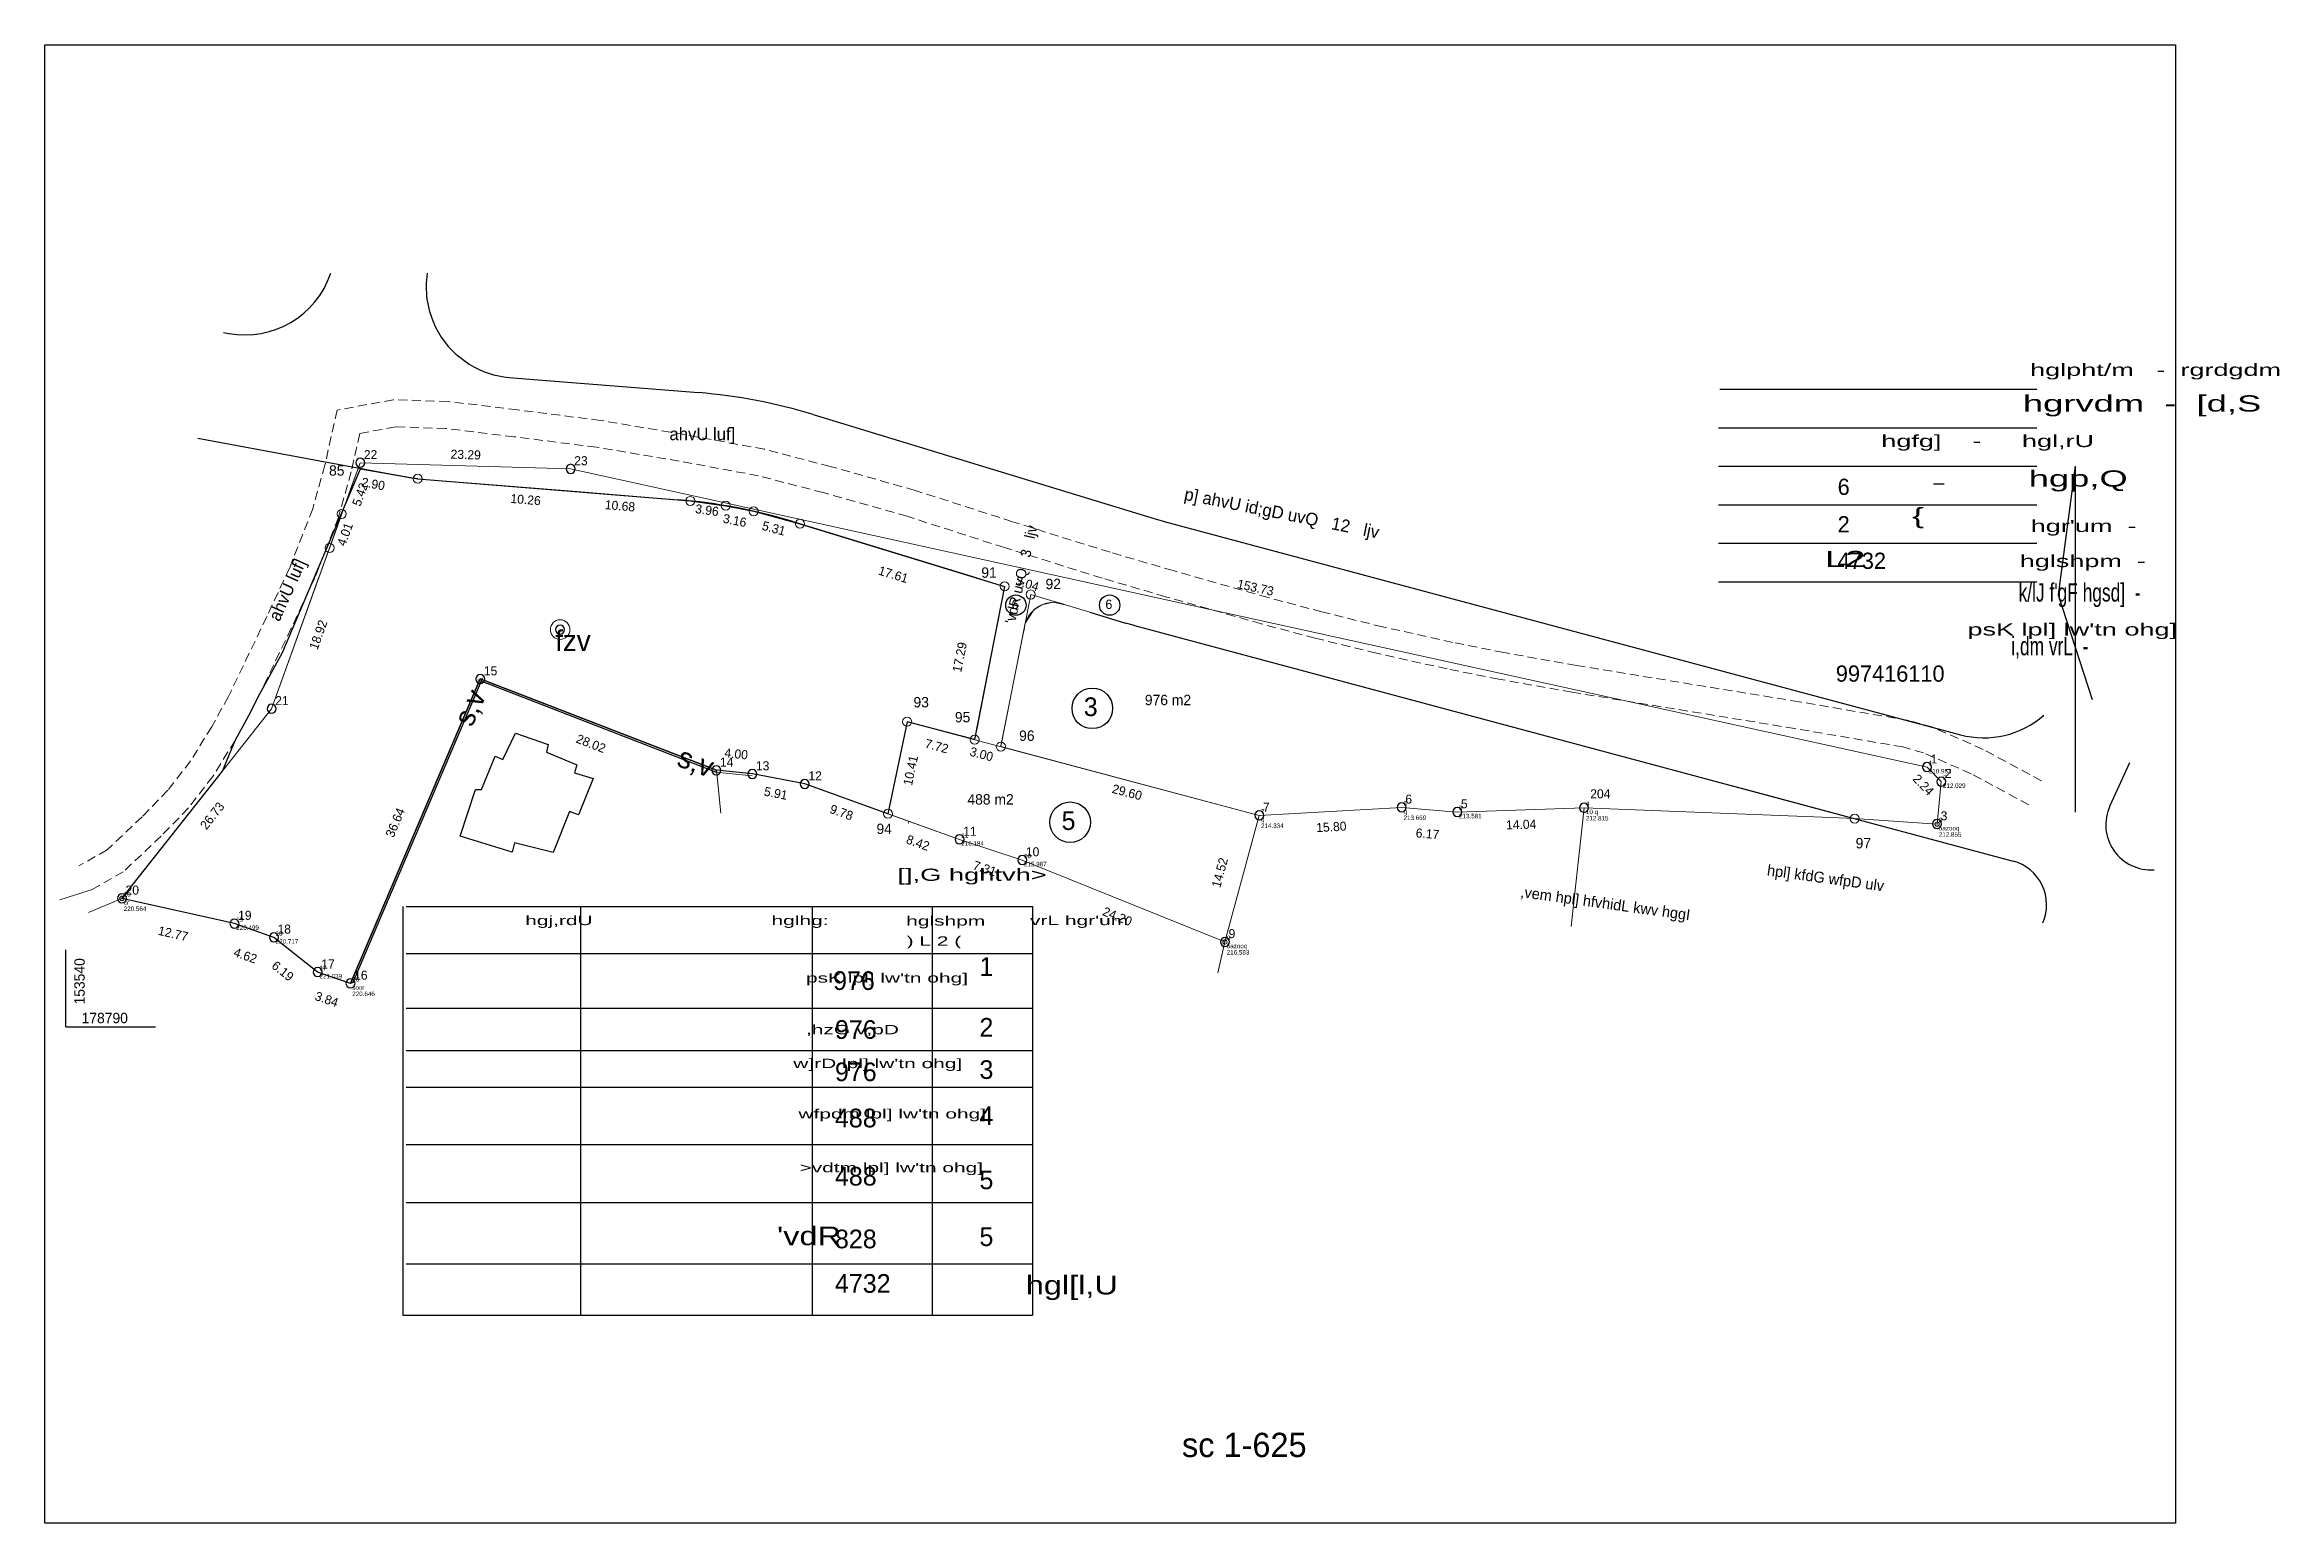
# Model space of a CAD drawing. Header units: metres. Extents: x 153538 to 153785, y 178735 to 178899.
import ezdxf

# ---------------------------------------------------------------- set-up
doc = ezdxf.new("R2010")
doc.units = ezdxf.units.M
doc.linetypes.add('HIDDEN', pattern=[0.375, 0.25, -0.125])
doc.layers.get('0').update_dxf_attribs({"linetype": 'CONTINUOUS'})
doc.layers.get('Defpoints').update_dxf_attribs({"linetype": 'CONTINUOUS'})
for name, color, linetype in [('1-roadprposed', 6, 'CONTINUOUS'), ('10', 7, 'CONTINUOUS'), ('5azooq', 7, 'CONTINUOUS'), ('cr', 7, 'CONTINUOUS'), ('DIM', 12, 'CONTINUOUS'), ('DIMEN', 1, 'CONTINUOUS'), ('H1', 4, 'CONTINUOUS'), ('HATCH', 3, 'CONTINUOUS'), ('LAND', 7, 'CONTINUOUS'), ('Layer1', 4, 'CONTINUOUS'), ('LAYER2', 3, 'CONTINUOUS'), ('LINE', 3, 'CONTINUOUS'), ('Point_Names', 7, 'CONTINUOUS'), ('q', 7, 'CONTINUOUS'), ('soor', 7, 'CONTINUOUS'), ('TEXT', 6, 'CONTINUOUS')]:
    doc.layers.add(name, color=color, linetype=linetype)
doc.styles.add('ARAB4', font='arab4.shx')
doc.styles.add('MONOTEXT', font='txt')
doc.dimstyles.new('250', dxfattribs={"dimtxt": 1, "dimasz": 0.18, "dimexe": 0.18, "dimexo": 0.0625, "dimgap": 0.09, "dimtad": 0, "dimzin": 0, "dimdsep": 46, "dimtxsty": 'Standard', "dimcen": 0.09, "dimse1": 1, "dimse2": 1, "dimsd1": 1, "dimsd2": 1, "dimclrt": 2, "dimazin": 0, "dimtfac": 1, "dimtofl": 0, "dimtmove": 0, "dimatfit": 3, "dimfxl": 1, "dimtolj": 1, "dimtzin": 0, "dimarcsym": 0})

# ---------------------------------------------------------------- blocks, each defined once
blk = doc.blocks.new('CIRCLE', base_point=(100, 100))
at = {"color": 0}
for start, end in [(90, 270), (270, 90)]:
    blk.add_arc((100, 100), 100, start, end, dxfattribs=at)
at = {"flags": 1}
for tag in ['NAME', 'FEATURE_CODE']:
    blk.add_attdef(tag, (0, 0), '', height=1, dxfattribs=at)
blk = doc.blocks.new('*D2')
at = {"layer": 'Defpoints', "color": 0, "lineweight": 0, "transparency": 16777216}
for p in [(153694.02, 178813.8, 213.58), (153708.06, 178814.26, 212.96), (153694.08, 178812.18)]:
    blk.add_point(p, dxfattribs=at)
at = {"layer": 'DIM', "color": 2, "lineweight": 0, "transparency": 16777216, "insert": (153701.09, 178812.41), "char_height": 1, "attachment_point": 5, "rotation": 1.8907}
blk.add_mtext('\\A1;14.04', dxfattribs=at)
blk = doc.blocks.new('*D3')
at = {"layer": 'Defpoints', "color": 0, "lineweight": 0, "transparency": 16777216}
for p in [(153687.87, 178814.31, 214.33), (153694.02, 178813.8, 214.33), (153687.65, 178811.64)]:
    blk.add_point(p, dxfattribs=at)
at = {"layer": 'DIM', "color": 2, "lineweight": 0, "transparency": 16777216, "insert": (153690.73, 178811.39), "char_height": 1, "attachment_point": 5, "rotation": 355.2566}
blk.add_mtext('\\A1;6.17', dxfattribs=at)
blk = doc.blocks.new('*D4')
at = {"layer": 'Defpoints', "color": 0, "lineweight": 0, "transparency": 16777216}
for p in [(153672.1, 178813.43, 214.33), (153687.87, 178814.31, 214.33), (153672.2, 178811.71)]:
    blk.add_point(p, dxfattribs=at)
at = {"layer": 'DIM', "color": 2, "lineweight": 0, "transparency": 16777216, "insert": (153680.08, 178812.15), "char_height": 1, "attachment_point": 5, "rotation": 3.197}
blk.add_mtext('\\A1;15.80', dxfattribs=at)
blk = doc.blocks.new('*D5')
at = {"layer": 'Defpoints', "color": 0, "lineweight": 0, "transparency": 16777216}
for p in [(153643.5, 178821.04, 214.33), (153643.17, 178819.79), (153672.1, 178813.43, 214.33)]:
    blk.add_point(p, dxfattribs=at)
at = {"layer": 'DIM', "color": 2, "lineweight": 0, "transparency": 16777216, "insert": (153657.47, 178815.99), "char_height": 1, "attachment_point": 5, "rotation": 345.1051}
blk.add_mtext('\\A1;29.60', dxfattribs=at)
blk = doc.blocks.new('*D6')
at = {"layer": 'Defpoints', "color": 0, "lineweight": 0, "transparency": 16777216}
for p in [(153640.25, 178820.49), (153640.6, 178821.81), (153643.5, 178821.04, 214.33)]:
    blk.add_point(p, dxfattribs=at)
at = {"layer": 'DIM', "color": 2, "lineweight": 0, "transparency": 16777216, "insert": (153641.36, 178820.2), "char_height": 1, "attachment_point": 5, "rotation": 345.1051}
blk.add_mtext('\\A1;3.00', dxfattribs=at)
blk = doc.blocks.new('*D7')
at = {"layer": 'Defpoints', "color": 0, "lineweight": 0, "transparency": 16777216}
for p in [(153633.13, 178823.8), (153632.67, 178822.09), (153640.6, 178821.81)]:
    blk.add_point(p, dxfattribs=at)
at = {"layer": 'DIM', "color": 2, "lineweight": 0, "transparency": 16777216, "insert": (153636.41, 178821.09), "char_height": 1, "attachment_point": 5, "rotation": 345.1051}
blk.add_mtext('\\A1;7.72', dxfattribs=at)
blk = doc.blocks.new('*D8')
at = {"layer": 'Defpoints', "color": 0, "lineweight": 0, "transparency": 16777216}
for p in [(153645.87, 178808.48, 216.58), (153668.31, 178799.42, 216.58), (153667.62, 178797.71)]:
    blk.add_point(p, dxfattribs=at)
at = {"layer": 'DIM', "color": 2, "lineweight": 0, "transparency": 16777216, "insert": (153656.4, 178802.24), "char_height": 1, "attachment_point": 5, "rotation": 337.997}
blk.add_mtext('\\A1;24.20', dxfattribs=at)
blk = doc.blocks.new('*D9')
at = {"layer": 'Defpoints', "color": 0, "lineweight": 0, "transparency": 16777216}
for p in [(153672.1, 178813.43, 216.58), (153665.84, 178800.09), (153668.31, 178799.42, 216.58)]:
    blk.add_point(p, dxfattribs=at)
at = {"layer": 'DIM', "color": 2, "lineweight": 0, "transparency": 16777216, "insert": (153667.74, 178807.09), "char_height": 1, "attachment_point": 5, "rotation": 74.8402}
blk.add_mtext('\\A1;14.52', dxfattribs=at)
blk = doc.blocks.new('*D10')
at = {"layer": 'Defpoints', "color": 0, "lineweight": 0, "transparency": 16777216}
for p in [(153638.93, 178810.76, 216.58), (153638.25, 178808.69), (153645.87, 178808.48, 216.58)]:
    blk.add_point(p, dxfattribs=at)
at = {"layer": 'DIM', "color": 2, "lineweight": 0, "transparency": 16777216, "insert": (153641.72, 178807.55), "char_height": 1, "attachment_point": 5, "rotation": 341.8269}
blk.add_mtext('\\A1;7.31', dxfattribs=at)
blk = doc.blocks.new('*D11')
at = {"layer": 'Defpoints', "color": 0, "lineweight": 0, "transparency": 16777216}
for p in [(153631, 178813.61, 216.58), (153630.36, 178811.81), (153638.93, 178810.76, 216.58)]:
    blk.add_point(p, dxfattribs=at)
at = {"layer": 'DIM', "color": 2, "lineweight": 0, "transparency": 16777216, "insert": (153634.32, 178810.39), "char_height": 1, "attachment_point": 5, "rotation": 340.2702}
blk.add_mtext('\\A1;8.42', dxfattribs=at)
blk = doc.blocks.new('*D12')
at = {"layer": 'Defpoints', "color": 0, "lineweight": 0, "transparency": 16777216}
for p in [(153633.13, 178823.8, 216.58), (153631, 178813.61, 216.58), (153632.46, 178813.3)]:
    blk.add_point(p, dxfattribs=at)
at = {"layer": 'DIM', "color": 2, "lineweight": 0, "transparency": 16777216, "insert": (153633.52, 178818.4), "char_height": 1, "attachment_point": 5, "rotation": 78.2086}
blk.add_mtext('\\A1;10.41', dxfattribs=at)
blk = doc.blocks.new('*D13')
at = {"layer": 'Defpoints', "color": 0, "lineweight": 0, "transparency": 16777216}
for p in [(153567.88, 178796.07, 220.56), (153567.06, 178793.69), (153571.52, 178794.82, 220.56)]:
    blk.add_point(p, dxfattribs=at)
at = {"layer": 'DIM', "color": 2, "lineweight": 0, "transparency": 16777216, "insert": (153568.88, 178793.06), "char_height": 1, "attachment_point": 5, "rotation": 340.9883}
blk.add_mtext('\\A1;3.84', dxfattribs=at)
blk = doc.blocks.new('*D14')
at = {"layer": 'Defpoints', "color": 0, "lineweight": 0, "transparency": 16777216}
for p in [(153561.6, 178798.12), (153563.03, 178799.92, 220.56), (153567.88, 178796.07, 220.56)]:
    blk.add_point(p, dxfattribs=at)
at = {"layer": 'DIM', "color": 2, "lineweight": 0, "transparency": 16777216, "insert": (153564.02, 178796.19), "char_height": 1, "attachment_point": 5, "rotation": 321.5422}
blk.add_mtext('\\A1;6.19', dxfattribs=at)
blk = doc.blocks.new('*D15')
at = {"layer": 'Defpoints', "color": 0, "lineweight": 0, "transparency": 16777216}
for p in [(153558.68, 178801.45, 220.56), (153563.03, 178799.92, 220.56), (153562.06, 178797.14)]:
    blk.add_point(p, dxfattribs=at)
at = {"layer": 'DIM', "color": 2, "lineweight": 0, "transparency": 16777216, "insert": (153559.88, 178797.9), "char_height": 1, "attachment_point": 5, "rotation": 340.7264}
blk.add_mtext('\\A1;4.62', dxfattribs=at)
blk = doc.blocks.new('*D16')
at = {"layer": 'Defpoints', "color": 0, "lineweight": 0, "transparency": 16777216}
for p in [(153546.22, 178804.24, 220.56), (153545.66, 178801.74), (153558.68, 178801.45, 220.56)]:
    blk.add_point(p, dxfattribs=at)
at = {"layer": 'DIM', "color": 2, "lineweight": 0, "transparency": 16777216, "insert": (153551.89, 178800.34), "char_height": 1, "attachment_point": 5, "rotation": 347.354}
blk.add_mtext('\\A1;12.77', dxfattribs=at)
blk = doc.blocks.new('*D17')
at = {"layer": 'Defpoints', "color": 0, "lineweight": 0, "transparency": 16777216}
for p in [(153643.91, 178838.78), (153644.21, 178839.76), (153646.81, 178837.88)]:
    blk.add_point(p, dxfattribs=at)
at = {"layer": 'DIM', "color": 2, "lineweight": 0, "transparency": 16777216, "insert": (153646.43, 178839.07), "char_height": 1, "attachment_point": 5, "rotation": 342.814}
blk.add_mtext('\\A1;3.04', dxfattribs=at)
blk = doc.blocks.new('*D19')
at = {"layer": 'Defpoints', "color": 0, "lineweight": 0, "transparency": 16777216}
for p in [(153640.61, 178839.42), (153643.91, 178838.78), (153640.6, 178821.81)]:
    blk.add_point(p, dxfattribs=at)
at = {"layer": 'DIM', "color": 2, "lineweight": 0, "transparency": 16777216, "insert": (153638.95, 178830.94), "char_height": 1, "attachment_point": 5, "rotation": 78.9474}
blk.add_mtext('\\A1;17.29', dxfattribs=at)
blk = doc.blocks.new('*D23')
at = {"layer": 'Defpoints', "color": 0, "lineweight": 0, "transparency": 16777216}
for p in [(153746.02, 178818.77, 210.95), (153744.83, 178817.61), (153747.58, 178817.17, 212.03)]:
    blk.add_point(p, dxfattribs=at)
at = {"layer": 'DIM', "color": 2, "lineweight": 0, "transparency": 16777216, "insert": (153745.61, 178816.81), "char_height": 1, "attachment_point": 5, "rotation": 314.2567}
blk.add_mtext('\\A1;2.24', dxfattribs=at)

msp = doc.modelspace()

# ---------------------------------------------------------------- linework, layer by layer
at = {"color": 0, "ltscale": 0.35}
for p, q in [((153758.182, 178860.575), (153723.098, 178860.575)), ((153758.182, 178856.309), (153722.946, 178856.309)), ((153758.182, 178852.044), (153722.946, 178852.044)), ((153758.182, 178847.778), (153722.946, 178847.778)), ((153758.182, 178843.513), (153722.946, 178843.513)), ((153758.182, 178839.247), (153722.946, 178839.247))]:
    msp.add_line(p, q, dxfattribs=at)
at = {"ltscale": 0.18}
for p, q in [((153577.291, 178803.35), (153577.291, 178758.107)), ((153577.689, 178803.35), (153646.985, 178803.35)), ((153596.986, 178803.35), (153596.986, 178758.107)), ((153622.628, 178803.35), (153622.628, 178758.107)), ((153635.885, 178803.35), (153635.885, 178758.107)), ((153646.985, 178803.35), (153646.985, 178758.107)), ((153577.689, 178798.12), (153646.985, 178798.12)), ((153577.689, 178792.082), (153646.985, 178792.082)), ((153577.689, 178787.398), (153646.985, 178787.398)), ((153577.689, 178783.325), (153646.985, 178783.325)), ((153577.689, 178777.004), (153646.985, 178777.004)), ((153577.689, 178770.558), (153646.985, 178770.558)), ((153577.689, 178763.772), (153646.985, 178763.772)), ((153577.291, 178758.107), (153646.985, 178758.107))]:
    msp.add_line(p, q, dxfattribs=at)
for q in [(153540, 178798.531), (153549.929, 178790)]:
    msp.add_line((153540, 178790), q)
msp.add_lwpolyline([(153537.668, 178898.762), (153773.509, 178898.762), (153773.509, 178735.042), (153537.668, 178735.042)], close=True)
at = {"color": 0}
for centre, start, end in [((153572.593, 178852.471, 211.277), 90, 270), ((153572.593, 178852.471, 211.277), 270, 90), ((153595.877, 178851.797, 210.798), 90, 270), ((153595.877, 178851.797, 210.798), 270, 90), ((153594.72, 178834.002, 214.241), 90, 270), ((153594.72, 178834.002, 214.241), 270, 90), ((153585.876, 178828.533, 220.564), 90, 270), ((153585.876, 178828.533, 220.564), 270, 90), ((153562.779, 178825.231, 217.365), 90, 270), ((153562.779, 178825.231, 217.365), 270, 90), ((153612.01, 178818.421, 216.372), 90, 270), ((153612.01, 178818.421, 216.372), 270, 90), ((153615.994, 178818.019, 215.659), 90, 270), ((153615.994, 178818.019, 215.659), 270, 90), ((153621.8, 178816.906, 215.382), 90, 270), ((153621.8, 178816.906, 215.382), 270, 90)]:
    msp.add_arc(centre, 0.5, start, end, dxfattribs=at)
at = {"layer": '1-roadprposed'}
for p, q in [((153579.982, 178870.576), (153580.261, 178869.21)), ((153580.261, 178869.21), (153580.613, 178868.168)), ((153580.613, 178868.168), (153580.91, 178867.498)), ((153580.91, 178867.498), (153581.549, 178866.379)), ((153557.467, 178866.898), (153558.04, 178866.793)), ((153581.549, 178866.379), (153582.377, 178865.294)), ((153582.377, 178865.294), (153583.178, 178864.479)), ((153583.178, 178864.479), (153583.178, 178864.479)), ((153583.178, 178864.479), (153584.644, 178863.377)), ((153589.093, 178861.919), (153591.816, 178861.7)), ((153591.816, 178861.7), (153610.031, 178860.232)), ((153622.727, 178857.813), (153660.598, 178846.255)), ((153554.608, 178855.188), (153578.453, 178850.764)), ((153578.963, 178850.696), (153578.453, 178850.764)), ((153578.963, 178850.696), (153592.69, 178849.59)), ((153592.69, 178849.59), (153600.841, 178848.934)), ((153600.841, 178848.934), (153607.772, 178848.375)), ((153620.468, 178845.956), (153640.713, 178839.778)), ((153661.589, 178845.971), (153749.715, 178822.354)), ((153653.355, 178835.919), (153657.292, 178834.718)), ((153658.284, 178834.434), (153657.292, 178834.718)), ((153658.284, 178834.434), (153755.539, 178808.369)), ((153768.441, 178819.228), (153766.258, 178814.474))]:
    msp.add_line(p, q, dxfattribs=at)
for centre, radius, start, end in [((153559.842, 178876.629), 10, 259.61376, 341.44333), ((153589.896, 178871.887), 10, 171.03312, 187.53023), ((153589.896, 178871.887), 10, 238.32147, 265.39436), ((153605.213, 178800.426), 60, 73.02817, 85.39436), ((153602.954, 178788.569), 60, 73.02817, 85.39436), ((153669.355, 178874.949), 30, 253.02817, 254.99728), ((153752.303, 178832.013), 10, 254.99728, 311.47908), ((153770.802, 178812.388), 5, 155.33848, 273.91026), ((153754.245, 178803.54), 5, 336.13869, 74.99728)]:
    msp.add_arc(centre, radius, start, end, dxfattribs=at)
at = {"layer": 'DIM', "color": 3, "elevation": 220.564, "flags": 128}
for points in [[(153546.22, 178804.242), (153557.339, 178818.335), (153558.748, 178821.726), (153560.275, 178824.483), (153561.471, 178826.867), (153563.98, 178831.47), (153572.64, 178851.79), (153578.963, 178850.696), (153609.116, 178848.252), (153613.044, 178847.715), (153616.141, 178847.102), (153621.262, 178845.714), (153643.91, 178838.78), (153640.595, 178821.811), (153633.13, 178823.796), (153631.003, 178813.606), (153621.8, 178816.906), (153615.994, 178818.019), (153612.01, 178818.421), (153585.876, 178828.533), (153571.516, 178794.821), (153567.882, 178796.073), (153563.034, 178799.923), (153558.677, 178801.447)], [(153571.773, 178794.914), (153571.516, 178794.821), (153585.876, 178828.533), (153612.01, 178818.421), (153611.963, 178818.225), (153585.991, 178828.275), (153571.773, 178794.914)]]:
    msp.add_lwpolyline(points, close=True, dxfattribs=at)
at = {"layer": 'DIM', "color": 3, "lineweight": 0}
for centre in [(153578.963, 178850.696), (153609.116, 178848.252), (153613.044, 178847.715), (153616.141, 178847.102), (153621.262, 178845.714)]:
    msp.add_circle(centre, 0.5, dxfattribs=at)
at = {"layer": 'DIMEN', "color": 5, "lineweight": 0}
for p, q in [((153586.062, 178828.459, 220.564), (153571.773, 178794.914, 220.564)), ((153611.963, 178818.225), (153585.616, 178828.42)), ((153586.135, 178828.652, 220.564), (153586.062, 178828.459, 220.564)), ((153615.966, 178817.821), (153611.963, 178818.225)), ((153615.986, 178817.817), (153615.966, 178817.821))]:
    msp.add_line(p, q, dxfattribs=at)
at = {"layer": 'H1', "color": 0}
for centre, radius in [((153645.169, 178836.709), 1.124), ((153655.544, 178836.709), 1.124), ((153653.625, 178825.277), 2.248), ((153651.17, 178812.669), 2.248)]:
    msp.add_circle(centre, radius, dxfattribs=at)
at = {"layer": 'HATCH', "color": 2, "linetype": 'HIDDEN', "lineweight": 0, "ltscale": 4}
for p, q in [((153570.028, 178858.293, 211.348), (153568.687, 178852.201, 211.348)), ((153576.255, 178859.454, 211.348), (153570.028, 178858.293, 211.348)), ((153582.312, 178859.26, 211.348), (153576.255, 178859.454, 211.348)), ((153589.995, 178858.325, 211.348), (153582.312, 178859.26, 211.348)), ((153599.188, 178857.157, 211.348), (153589.995, 178858.325, 211.348)), ((153572.531, 178855.708, 211.348), (153571.599, 178851.474, 211.348)), ((153576.485, 178856.446, 211.348), (153572.531, 178855.708, 211.348)), ((153582.082, 178856.266, 211.348), (153576.485, 178856.446, 211.348)), ((153589.625, 178855.348, 211.348), (153582.082, 178856.266, 211.348)), ((153598.75, 178854.189, 211.348), (153589.625, 178855.348, 211.348)), ((153608.418, 178855.603, 211.348), (153599.188, 178857.157, 211.348)), ((153617.332, 178853.961, 211.348), (153608.418, 178855.603, 211.348)), ((153607.897, 178852.648, 211.348), (153598.75, 178854.189, 211.348)), ((153616.68, 178851.03, 211.348), (153607.897, 178852.648, 211.348)), ((153624.622, 178852.059, 211.348), (153617.332, 178853.961, 211.348)), ((153568.687, 178852.201, 211.348), (153567.334, 178847.369, 211.348)), ((153571.599, 178851.474, 211.348), (153570.182, 178846.416, 211.348)), ((153623.837, 178849.164, 211.348), (153616.68, 178851.03, 211.348)), ((153634.001, 178849.415, 211.348), (153624.622, 178852.059, 211.348)), ((153633.134, 178846.543, 211.348), (153623.837, 178849.164, 211.348)), ((153644.798, 178845.937, 211.348), (153634.001, 178849.415, 211.348)), ((153567.334, 178847.369, 211.348), (153564.769, 178840.812, 211.348)), ((153570.182, 178846.416, 211.348), (153567.527, 178839.628, 211.348)), ((153643.892, 178843.077, 211.348), (153633.134, 178846.543, 211.348)), ((153655.589, 178842.57, 211.348), (153644.798, 178845.937, 211.348)), ((153654.721, 178839.699, 211.348), (153643.892, 178843.077, 211.348)), ((153662.562, 178840.525, 211.348), (153655.589, 178842.57, 211.348)), ((153564.769, 178840.812, 211.348), (153562.249, 178835.439, 211.348)), ((153673.101, 178837.539, 211.348), (153662.562, 178840.525, 211.348)), ((153567.527, 178839.628, 211.348), (153564.96, 178834.155, 211.348)), ((153661.731, 178837.643, 211.348), (153654.721, 178839.699, 211.348)), ((153672.305, 178834.646, 211.348), (153661.731, 178837.643, 211.348)), ((153679.046, 178835.955, 211.348), (153673.101, 178837.539, 211.348)), ((153562.249, 178835.439, 211.348), (153558.015, 178826.593, 211.348)), ((153685.759, 178834.303, 211.348), (153679.046, 178835.955, 211.348)), ((153564.96, 178834.155, 211.348), (153560.682, 178825.218, 211.348)), ((153678.301, 178833.049, 211.348), (153672.305, 178834.646, 211.348)), ((153685.075, 178831.382, 211.348), (153678.301, 178833.049, 211.348)), ((153693.519, 178832.581, 211.348), (153685.759, 178834.303, 211.348)), ((153699.165, 178831.46, 211.348), (153693.519, 178832.581, 211.348)), ((153692.902, 178829.645, 211.348), (153685.075, 178831.382, 211.348)), ((153707.215, 178830.027, 211.348), (153699.165, 178831.46, 211.348)), ((153698.61, 178828.511, 211.348), (153692.902, 178829.645, 211.348)), ((153706.71, 178827.07, 211.348), (153698.61, 178828.511, 211.348)), ((153731.877, 178826.003, 211.348), (153707.215, 178830.027, 211.348)), ((153558.015, 178826.593, 211.348), (153556.16, 178823.245, 211.348)), ((153560.682, 178825.218, 211.348), (153558.748, 178821.726, 211.348)), ((153731.383, 178823.044, 211.348), (153706.71, 178827.07, 211.348)), ((153743.982, 178823.938, 211.348), (153731.877, 178826.003, 211.348)), ((153556.16, 178823.245, 211.348), (153553.809, 178819.457, 211.348)), ((153743.321, 178821.007, 211.348), (153731.383, 178823.044, 211.348)), ((153746.644, 178823.188, 211.348), (153743.982, 178823.938, 211.348)), ((153752.22, 178820.729, 211.348), (153746.644, 178823.188, 211.348)), ((153558.748, 178821.726, 211.348), (153556.278, 178817.746, 211.348)), ((153745.628, 178820.358, 211.348), (153743.321, 178821.007, 211.348)), ((153750.902, 178818.032, 211.348), (153745.628, 178820.358, 211.348)), ((153758.697, 178817.245, 211.348), (153752.22, 178820.729, 211.348)), ((153553.809, 178819.457, 211.348), (153551.309, 178816.215, 211.348)), ((153556.278, 178817.746, 211.348), (153553.58, 178814.247, 211.348)), ((153757.275, 178814.603, 211.348), (153750.902, 178818.032, 211.348)), ((153551.309, 178816.215, 211.348), (153548.45, 178813.275, 211.348)), ((153548.45, 178813.275, 211.348), (153544.57, 178809.606, 211.348)), ((153553.58, 178814.247, 211.348), (153550.557, 178811.138, 211.348)), ((153550.557, 178811.138, 211.348), (153546.369, 178807.177, 211.348)), ((153544.57, 178809.606, 211.348), (153541.437, 178807.823, 211.348)), ((153546.369, 178807.177, 211.348), (153542.921, 178805.216, 211.348))]:
    msp.add_line(p, q, dxfattribs=at)
at = {"layer": 'HATCH', "color": 0, "lineweight": 0}
for p, q in [((153571.719, 178850.045), (153571.419, 178849.213)), ((153572.116, 178851.147), (153571.719, 178850.045)), ((153572.391, 178851.911), (153572.116, 178851.147)), ((153573.973, 178851.595), (153572.391, 178851.911)), ((153576.103, 178851.2), (153573.973, 178851.595)), ((153578.963, 178850.696), (153576.103, 178851.2)), ((153580.255, 178850.592), (153578.963, 178850.696)), ((153585.897, 178850.138), (153580.255, 178850.592)), ((153596.121, 178849.314), (153585.897, 178850.138)), ((153567.97, 178839.638, 15.092), (153571.419, 178849.213)), ((153606.761, 178848.457), (153596.121, 178849.314)), ((153609.116, 178848.252), (153606.761, 178848.457)), ((153613.044, 178847.715), (153609.116, 178848.252)), ((153616.141, 178847.102), (153613.044, 178847.715)), ((153621.262, 178845.714), (153616.141, 178847.102)), ((153623.866, 178844.919), (153621.262, 178845.714)), ((153640.713, 178839.778), (153623.866, 178844.919)), ((153562.779, 178825.231, 220.564), (153568.024, 178839.79, 220.564)), ((153643.91, 178838.78), (153640.713, 178839.778)), ((153643.248, 178835.15), (153643.91, 178838.78)), ((153640.595, 178821.811), (153643.248, 178835.15)), ((153585.876, 178828.533, 220.564), (153571.516, 178794.821, 220.564)), ((153612.01, 178818.421), (153585.876, 178828.533)), ((153546.22, 178804.242, 220.564), (153562.779, 178825.231, 220.564)), ((153633.13, 178823.796), (153631.003, 178813.606)), ((153633.13, 178823.796), (153640.595, 178821.811)), ((153633.13, 178823.796), (153633.13, 178823.796)), ((153615.994, 178818.019), (153612.01, 178818.421)), ((153621.8, 178816.906), (153615.994, 178818.019)), ((153631.003, 178813.606), (153621.8, 178816.906)), ((153558.677, 178801.447, 220.564), (153546.22, 178804.242, 220.564)), ((153563.034, 178799.923, 220.564), (153558.677, 178801.447, 220.564)), ((153567.882, 178796.073, 220.564), (153563.034, 178799.923, 220.564)), ((153571.516, 178794.821, 220.564), (153567.882, 178796.073, 220.564))]:
    msp.add_line(p, q, dxfattribs=at)
at = {"layer": 'HATCH', "color": 3, "lineweight": 0}
for p, q in [((153568.524, 178841.175, 1.443), (153569.884, 178844.95, 3.909)), ((153569.884, 178844.95, 3.909), (153570.743, 178847.337, 220.564)), ((153568.524, 178841.175, 1.443), (153567.416, 178838.1, 28.742)), ((153646.062, 178833.903), (153646.81, 178837.883)), ((153653.355, 178835.919), (153646.81, 178837.883)), ((153643.128, 178834.681), (153640.825, 178822.864, 469.706)), ((153646.062, 178833.903), (153643.514, 178821.113, 216.583)), ((153585.876, 178828.533, 220.564), (153585.876, 178828.533)), ((153672.103, 178813.43, 214.334), (153643.499, 178821.038, 214.334)), ((153612.01, 178818.421, 216.372), (153612.5, 178813.67)), ((153633.329, 178812.771), (153633.284, 178812.566)), ((153708.059, 178814.264, 212.962), (153706.617, 178801.116)), ((153645.871, 178808.484, 215.987), (153638.926, 178810.764, 216.184)), ((153542.921, 178805.216, 211.348), (153539.361, 178804.065)), ((153546.22, 178804.242, 220.564), (153542.522, 178802.664)), ((153668.306, 178799.418, 216.583), (153667.515, 178795.981))]:
    msp.add_line(p, q, dxfattribs=at)
at = {"layer": 'HATCH', "color": 0, "lineweight": 0, "flags": 128}
for points, elevation in [([(153672.103, 178813.43), (153687.875, 178814.311), (153694.023, 178813.801), (153708.059, 178814.264), (153735.363, 178813.202), (153738.004, 178813.069), (153726.72, 178816.093), (153716.835, 178818.742), (153703.645, 178822.277), (153688.815, 178826.251), (153677.329, 178829.329), (153668.472, 178831.703), (153657.292, 178834.718), (153653.355, 178835.919), (153650.751, 178836.714), (153649.302, 178837.023), (153648.046, 178836.751), (153647.15, 178836.177), (153646.208, 178834.708), (153643.499, 178821.038)], 214.334), ([(153668.306, 178799.418), (153645.871, 178808.484), (153638.926, 178810.764), (153631.003, 178813.606), (153633.13, 178823.796), (153633.13, 178823.796), (153672.103, 178813.43)], 216.583)]:
    msp.add_lwpolyline(points, close=True, dxfattribs=dict(at, elevation=elevation))
at = {"layer": 'HATCH', "color": 3, "lineweight": 0}
for centre, radius in [((153570.553, 178846.808, 220.564), 0.5), ((153569.194, 178843.035, 220.564), 0.5), ((153643.91, 178838.78), 0.5), ((153646.81, 178837.883), 0.5), ((153594.72, 178834.002, 214.241), 1.085), ((153633.13, 178823.796), 0.5), ((153640.595, 178821.811), 0.5), ((153643.499, 178821.038, 214.334), 0.5), ((153631.003, 178813.606), 0.5), ((153738.004, 178813.069, 214.334), 0.5), ((153747.122, 178812.464, 212.855), 0.242), ((153546.22, 178804.242, 220.564), 0.242), ((153668.306, 178799.418, 216.583), 0.242)]:
    msp.add_circle(centre, radius, dxfattribs=at)
msp.add_arc((153649.357, 178833.724), 3.299, 64.99827, 176.89283, dxfattribs=at)
at = {"layer": 'Layer1', "color": 1, "lineweight": 0}
for p, q in [((153570.743, 178847.337, 220.564), (153572.593, 178852.471, 220.564)), ((153572.593, 178852.471, 220.564), (153595.877, 178851.797, 220.564)), ((153595.877, 178851.797, 220.564), (153746.019, 178818.773, 220.564)), ((153746.019, 178818.773, 220.564), (153747.582, 178817.169, 220.564)), ((153747.582, 178817.169, 220.564), (153747.122, 178812.464, 220.564)), ((153747.122, 178812.464, 220.564), (153738.004, 178813.069, 220.564))]:
    msp.add_line(p, q, dxfattribs=at)
at = {"layer": 'Layer1', "color": 0, "lineweight": 0}
for p, q in [((153562.779, 178825.231, 220.564), (153567.416, 178838.1, 220.564)), ((153585.876, 178828.533, 220.564), (153571.516, 178794.821, 220.564)), ((153612.01, 178818.421, 220.564), (153585.876, 178828.533, 220.564)), ((153546.22, 178804.242, 220.564), (153562.779, 178825.231, 220.564)), ((153615.994, 178818.019, 220.564), (153612.01, 178818.421, 220.564)), ((153621.8, 178816.906, 220.564), (153615.994, 178818.019, 220.564)), ((153638.926, 178810.764, 220.564), (153621.8, 178816.906, 220.564)), ((153558.677, 178801.447, 220.564), (153546.22, 178804.242, 220.564)), ((153563.034, 178799.923, 220.564), (153558.677, 178801.447, 220.564)), ((153567.882, 178796.073, 220.564), (153563.034, 178799.923, 220.564)), ((153571.516, 178794.821, 220.564), (153567.882, 178796.073, 220.564))]:
    msp.add_line(p, q, dxfattribs=at)
at = {"layer": 'LAYER2'}
for p, q in [((153762.405, 178852.108), (153760.527, 178837.862)), ((153760.527, 178837.862), (153764.284, 178826.242))]:
    msp.add_line(p, q, dxfattribs=at)
at = {"layer": 'LINE', "linetype": 'Continuous'}
msp.add_line((153762.405, 178852.108), (153762.405, 178813.78), dxfattribs=at)
at = {"layer": 'TEXT'}
for p, q in [((153588.37, 178819.6), (153589.78, 178822.54)), ((153589.78, 178822.54), (153593.4, 178821.29)), ((153593.4, 178821.29), (153593.21, 178820.44)), ((153593.21, 178820.44), (153596.57, 178819.01)), ((153586.01, 178816.31), (153587.52, 178819.97)), ((153587.52, 178819.97), (153588.37, 178819.6)), ((153596.57, 178819.01), (153596.3, 178818.14)), ((153596.3, 178818.14), (153598.38, 178817.5)), ((153583.66, 178811.13), (153585.36, 178816.28)), ((153585.36, 178816.28), (153586.01, 178816.31)), ((153598.38, 178817.5), (153596.75, 178813.49)), ((153595.75, 178813.84), (153593.95, 178809.33)), ((153596.75, 178813.49), (153595.75, 178813.84)), ((153589.42, 178809.37), (153583.66, 178811.13)), ((153583.66, 178811.13), (153583.66, 178811.13)), ((153589.66, 178810.39), (153589.42, 178809.37)), ((153593.95, 178809.33), (153589.66, 178810.39))]:
    msp.add_line(p, q, dxfattribs=at)

# ---------------------------------------------------------------- block references
at = {"color": 31}
ref = msp.add_blockref('CIRCLE', (153746.019, 178818.773, 210.953), dxfattribs=dict(at, xscale=0.005, yscale=0.005, zscale=0.005))
ref.add_attrib('NAME', '1', (153746.219, 178818.973, 210.953), dxfattribs={"height": 0.5})
ref.add_attrib('ELEVATION', '210.953', (153746.219, 178818.073, 210.953), dxfattribs={"height": 0.5})
ref = msp.add_blockref('CIRCLE', (153747.582, 178817.169, 212.029), dxfattribs=dict(at, xscale=0.005, yscale=0.005, zscale=0.005))
ref.add_attrib('NAME', '2', (153747.782, 178817.369, 212.029), dxfattribs={"height": 0.5})
ref.add_attrib('ELEVATION', '212.029', (153747.782, 178816.469, 212.029), dxfattribs={"height": 0.5})
ref = msp.add_blockref('CIRCLE', (153694.023, 178813.801, 213.581), dxfattribs=dict(at, xscale=0.005, yscale=0.005, zscale=0.005))
ref.add_attrib('NAME', '5', (153694.223, 178814.001, 213.581), dxfattribs={"height": 0.5})
ref.add_attrib('ELEVATION', '213.581', (153694.223, 178813.101, 213.581), dxfattribs={"height": 0.5})
ref = msp.add_blockref('CIRCLE', (153638.926, 178810.764, 216.184), dxfattribs=dict(at, xscale=0.005, yscale=0.005, zscale=0.005))
ref.add_attrib('NAME', '11', (153639.126, 178810.964, 216.184), dxfattribs={"height": 0.5})
ref.add_attrib('ELEVATION', '216.184', (153639.126, 178810.064, 216.184), dxfattribs={"height": 0.5})
ref = msp.add_blockref('CIRCLE', (153645.871, 178808.484, 215.987), dxfattribs=dict(at, xscale=0.005, yscale=0.005, zscale=0.005))
ref.add_attrib('NAME', '10', (153646.071, 178808.684, 215.987), dxfattribs={"height": 0.5})
ref.add_attrib('ELEVATION', '215.987', (153646.071, 178807.784, 215.987), dxfattribs={"height": 0.5})
ref = msp.add_blockref('CIRCLE', (153558.677, 178801.447, 220.499), dxfattribs=dict(at, xscale=0.005, yscale=0.005, zscale=0.005))
ref.add_attrib('NAME', '19', (153558.877, 178801.647, 220.499), dxfattribs={"height": 0.5})
ref.add_attrib('ELEVATION', '220.499', (153558.877, 178800.747, 220.499), dxfattribs={"height": 0.5})
ref = msp.add_blockref('CIRCLE', (153563.034, 178799.923, 220.717), dxfattribs=dict(at, xscale=0.005, yscale=0.005, zscale=0.005))
ref.add_attrib('NAME', '18', (153563.234, 178800.123, 220.717), dxfattribs={"height": 0.5})
ref.add_attrib('ELEVATION', '220.717', (153563.234, 178799.223, 220.717), dxfattribs={"height": 0.5})
ref = msp.add_blockref('CIRCLE', (153567.882, 178796.073, 221.039), dxfattribs=dict(at, xscale=0.005, yscale=0.005, zscale=0.005))
ref.add_attrib('NAME', '17', (153568.082, 178796.273, 221.039), dxfattribs={"height": 0.5})
ref.add_attrib('ELEVATION', '221.039', (153568.082, 178795.373, 221.039), dxfattribs={"height": 0.5})
at = {"layer": '10', "color": 31}
ref = msp.add_blockref('CIRCLE', (153708.059, 178814.264, 212.962), dxfattribs=dict(at, xscale=0.005, yscale=0.005, zscale=0.005))
ref.add_attrib('NAME', '4', (153708.259, 178814.464, 212.962), dxfattribs={"layer": '0', "height": 0.5})
ref.add_attrib('FEATURE_CODE', '10 q', (153708.259, 178813.564, 212.962), dxfattribs={"layer": '0', "height": 0.5})
ref.add_attrib('ELEVATION', '212.815', (153708.259, 178812.864, 212.962), dxfattribs={"layer": '0', "height": 0.5})
at = {"layer": '5azooq', "color": 3}
ref = msp.add_blockref('CIRCLE', (153747.122, 178812.464, 212.855), dxfattribs=dict(at, xscale=0.005, yscale=0.005, zscale=0.005))
ref.add_attrib('NAME', '3', (153747.322, 178812.664, 212.855), dxfattribs={"layer": '0', "height": 0.5})
ref.add_attrib('FEATURE_CODE', '5azooq', (153747.322, 178811.764, 212.855), dxfattribs={"layer": '0', "height": 0.5})
ref.add_attrib('ELEVATION', '212.855', (153747.322, 178811.064, 212.855), dxfattribs={"layer": '0', "height": 0.5})
ref = msp.add_blockref('CIRCLE', (153668.306, 178799.418, 216.583), dxfattribs=dict(at, xscale=0.005, yscale=0.005, zscale=0.005))
ref.add_attrib('NAME', '9', (153668.506, 178799.618, 216.583), dxfattribs={"layer": '0', "height": 0.5})
ref.add_attrib('FEATURE_CODE', '5azooq', (153668.506, 178798.718, 216.583), dxfattribs={"layer": '0', "height": 0.5})
ref.add_attrib('ELEVATION', '216.583', (153668.506, 178798.018, 216.583), dxfattribs={"layer": '0', "height": 0.5})
at = {"layer": 'cr', "color": 3}
ref = msp.add_blockref('CIRCLE', (153546.22, 178804.242, 220.564), dxfattribs=dict(at, xscale=0.005, yscale=0.005, zscale=0.005))
ref.add_attrib('NAME', '20', (153546.42, 178804.442, 220.564), dxfattribs={"layer": '0', "height": 0.5})
ref.add_attrib('FEATURE_CODE', 'cr', (153546.42, 178803.542, 220.564), dxfattribs={"layer": '0', "height": 0.5})
ref.add_attrib('ELEVATION', '220.564', (153546.42, 178802.842, 220.564), dxfattribs={"layer": '0', "height": 0.5})
at = {"layer": 'q', "color": 31}
ref = msp.add_blockref('CIRCLE', (153672.103, 178813.43, 214.334), dxfattribs=dict(at, xscale=0.005, yscale=0.005, zscale=0.005))
ref.add_attrib('NAME', '7', (153672.303, 178813.63, 214.334), dxfattribs={"layer": '0', "height": 0.5})
ref.add_attrib('FEATURE_CODE', 'q', (153672.303, 178812.73, 214.334), dxfattribs={"layer": '0', "height": 0.5})
ref.add_attrib('ELEVATION', '214.334', (153672.303, 178812.03, 214.334), dxfattribs={"layer": '0', "height": 0.5})
ref = msp.add_blockref('CIRCLE', (153687.875, 178814.311, 213.669), dxfattribs=dict(at, xscale=0.005, yscale=0.005, zscale=0.005))
ref.add_attrib('NAME', '6', (153688.075, 178814.511, 213.669), dxfattribs={"layer": '0', "height": 0.5})
ref.add_attrib('FEATURE_CODE', 'q', (153688.075, 178813.611, 213.669), dxfattribs={"layer": '0', "height": 0.5})
ref.add_attrib('ELEVATION', '213.669', (153688.075, 178812.911, 213.669), dxfattribs={"layer": '0', "height": 0.5})
at = {"layer": 'soor', "color": 31}
ref = msp.add_blockref('CIRCLE', (153571.516, 178794.821, 220.646), dxfattribs=dict(at, xscale=0.005, yscale=0.005, zscale=0.005))
ref.add_attrib('NAME', '16', (153571.716, 178795.021, 220.646), dxfattribs={"layer": '0', "height": 0.5})
ref.add_attrib('FEATURE_CODE', 'soor', (153571.716, 178794.121, 220.646), dxfattribs={"layer": '0', "height": 0.5})
ref.add_attrib('ELEVATION', '220.646', (153571.716, 178793.421, 220.646), dxfattribs={"layer": '0', "height": 0.5})

# ---------------------------------------------------------------- texts
at = {"color": 0, "ltscale": 0.2, "style": 'ARAB4'}
for s, height, width, p in [('hglpht/m   -  rgrdgdm', 1.3377, 1.673273, (153757.422, 178862.093)), ('hgrvdm  -  [d,S', 1.79787, 1.673273, (153756.624, 178858.138)), ('  -  ', 1.3377, 1.606448, (153749.461, 178854.209)), (' - ', 1.3377, 2.825191, (153745.07, 178849.6)), ('hgp,Q    ', 1.7979, 1.673273, (153757.267, 178849.828)), ('{', 1.739, 1.673273, (153744.358, 178845.744)), ("hgr'um  -    ", 1.3377, 1.673273, (153757.482, 178844.805)), ('L2', 1.7979, 1.673273, (153734.708, 178840.918)), ('hglshpm  -    ', 1.3377, 1.673273, (153756.273, 178840.918)), ("k/lJ f'gF hgsd]  -", 2.03605, 0.705503, (153756.149, 178837.099)), ("psK lpl] lw'tn ohg]", 1.3377, 1.673273, (153750.49, 178833.343)), ('i,dm vrL  -', 2.03605, 0.705503, (153755.342, 178831.155))]:
    msp.add_text(s, height=height, dxfattribs=dict(at, width=width)).set_placement(p)
at = {"color": 0, "ltscale": 0.35, "style": 'ARAB4', "width": 1.673273}
for s, p in [('hgfg]', (153740.95, 178854.209)), ('hgl,rU', (153756.52, 178854.209))]:
    msp.add_text(s, height=1.3377, dxfattribs=at).set_placement(p)
at = {"color": 0, "ltscale": 0.2}
for s, height, p in [('6', 1.798, (153736.122, 178848.91)), ('2', 1.798, (153736.122, 178844.763)), ('4732', 1.7979, (153736.122, 178840.72)), ('997416110', 1.7979, (153735.92, 178828.229))]:
    msp.add_text(s, height=height, dxfattribs=at).set_placement(p)
at = {"color": 1, "ltscale": 0.2, "style": 'ARAB4'}
for s, p in [('hpl] kfdG wfpD ulv', (153728.251, 178806.792)), (',vem hpl] hfvhidL kwv hggI', (153700.96, 178804.387, 109.286))]:
    msp.add_text(s, height=1.2012, rotation=352.16095, dxfattribs=at).set_placement(p)
at = {"flags": 1}
for tag, p in [('NAME', (153572.093, 178851.971, 211.277)), ('FEATURE_CODE', (153572.093, 178851.971, 211.277)), ('NAME', (153595.377, 178851.297, 210.798)), ('FEATURE_CODE', (153595.377, 178851.297, 210.798)), ('NAME', (153594.22, 178833.502, 214.241)), ('FEATURE_CODE', (153594.22, 178833.502, 214.241)), ('NAME', (153585.376, 178828.033, 220.564)), ('FEATURE_CODE', (153585.376, 178828.033, 220.564)), ('NAME', (153562.279, 178824.731, 217.365)), ('FEATURE_CODE', (153562.279, 178824.731, 217.365)), ('NAME', (153611.51, 178817.921, 216.372)), ('FEATURE_CODE', (153611.51, 178817.921, 216.372)), ('NAME', (153615.494, 178817.519, 215.659)), ('FEATURE_CODE', (153615.494, 178817.519, 215.659)), ('NAME', (153621.3, 178816.406, 215.382)), ('FEATURE_CODE', (153621.3, 178816.406, 215.382))]:
    msp.add_attdef(tag, p, '', height=0.005, dxfattribs=at)
at = {"layer": 'DIM', "color": 2, "lineweight": 0, "char_height": 1, "attachment_point": 5}
for s, insert, rotation in [('\\A1;23.29', (153584.271, 178853.367), 358.34131), ('\\A1;5.42', (153572.582, 178848.96), 70.1871), ('\\A1;2.90', (153574.031, 178850.122), 350.01289), ('\\A1;10.26', (153590.901, 178848.384), 355.39436), ('\\A1;10.68', (153601.345, 178847.697), 355.39436), ('\\A1;3.96', (153610.976, 178847.221), 352.21198), ('\\A1;4.01', (153570.907, 178844.549), 70.1871), ('\\A1;3.16', (153614.052, 178846.077), 348.81121), ('\\A1;5.31', (153618.376, 178845.207), 344.83142), ('\\A1;17.61', (153631.602, 178840.095), 343.02817), ('\\A1;153.73', (153671.688, 178838.65), 347.59516), ('\\A1;18.92', (153567.958, 178833.423), 70.1871), ('\\A1;28.02', (153598.131, 178821.377), 338.84626), ('\\A1;4.00', (153614.206, 178820.237), 354.24263), ('\\A1;5.91', (153618.591, 178815.867), 349.14456), ('\\A1;26.73', (153556.217, 178813.381), 51.72966), ('\\A1;36.64', (153576.471, 178812.625), 66.92804), ('\\A1;9.78', (153625.863, 178813.755), 340.27024)]:
    msp.add_mtext(s, dxfattribs=dict(at, insert=insert, rotation=rotation))
at = {"layer": 'LAND', "color": 0, "ltscale": 0.18}
for s, height, p in [('6', 1.034, (153644.696, 178836.281)), ('6', 1.034, (153655.071, 178836.281)), ('3', 2.069, (153652.679, 178824.421)), ('5', 2.069, (153650.224, 178811.813)), ('976', 2.0686, (153624.933, 178794.099)), ('1', 2.069, (153641.133, 178795.653)), ('976', 2.0686, (153625.139, 178788.682)), ('2', 2.069, (153641.133, 178788.931)), ('976', 2.0686, (153625.139, 178783.999)), ('3', 2.069, (153641.133, 178784.247)), ('488', 2.0686, (153625.139, 178778.885)), ('4', 2.069, (153641.133, 178779.134)), ('488', 2.0686, (153625.139, 178772.439)), ('5', 2.069, (153641.133, 178772.036)), ('828', 2.0686, (153625.139, 178765.494)), ('5', 2.069, (153641.133, 178765.743)), ('4732', 2.0686, (153625.139, 178760.568)), ('sc 1-625', 2.6891, (153663.55, 178742.378))]:
    msp.add_text(s, height=height, dxfattribs=at).set_placement(p)
at = {"layer": 'LAND', "ltscale": 0.18, "style": 'ARAB4'}
for s, height, width, p in [('[],G hghtvh>', 1.3493, 1.673273, (153632.047, 178806.181)), ('hgj,rdU', 1.0343, 1.673273, (153590.855, 178801.276)), ('hglhg:', 1.0343, 1.673273, (153618.117, 178801.276)), ('hglshpm', 1.0343, 1.673273, (153633.024, 178801.229)), ("vrL hgr'um", 1.0343, 1.673273, (153646.732, 178801.276)), (') L 2 (', 1.0343, 1.673273, (153633.072, 178799.003)), ("psK lpl] lw'tn ohg]", 1.03428, 1.673273, (153621.928, 178794.915)), (',hzG v,pD', 1.0343, 1.673273, (153621.928, 178789.192)), ("w]rD lpl] lw'tn ohg]", 1.03428, 1.673273, (153620.523, 178785.445)), ("wfpdm lpl] lw'tn ohg]", 1.03428, 1.673273, (153621.093, 178779.867)), (">vdtm lpl] lw'tn ohg]", 1.03428, 1.673273, (153621.212, 178773.908)), ('hgl[l,U', 2.0686, 1.3, (153646.258, 178760.38))]:
    msp.add_text(s, height=height, dxfattribs=dict(at, width=width)).set_placement(p)
at = {"layer": 'LAND', "color": 1, "ltscale": 0.18, "style": 'ARAB4', "width": 1.3}
msp.add_text("'vdR", height=2.0686, dxfattribs=at).set_placement((153618.724, 178765.835))
at = {"layer": 'Point_Names', "color": 4, "style": 'MONOTEXT'}
for s, p in [('22', (153572.993, 178852.871, 211.277)), ('23', (153596.277, 178852.197, 210.798)), ('15', (153586.276, 178828.933, 220.564)), ('21', (153563.179, 178825.631, 217.365)), ('14', (153612.41, 178818.821, 216.372)), ('13', (153616.394, 178818.419, 215.659)), ('12', (153622.2, 178817.306, 215.382))]:
    msp.add_text(s, height=1, dxfattribs=at).set_placement(p)
at = {"layer": 'Point_Names', "color": 4, "char_height": 1, "attachment_point": 7, "style": 'MONOTEXT'}
for s, insert, width in [('1', (153746.419, 178819.173, 210.953), 1), ('2', (153747.982, 178817.569, 212.029), 1), ('6', (153688.275, 178814.711, 213.669), 1), ('204', (153708.737, 178815.299, 212.815), 1), ('7', (153672.503, 178813.83, 214.334), 1), ('5', (153694.423, 178814.201, 213.581), 1), ('3', (153747.522, 178812.864, 212.855), 1), ('11', (153639.326, 178811.164, 216.184), 2), ('10', (153646.271, 178808.884, 215.987), 2), ('20', (153546.62, 178804.642, 220.564), 2), ('19', (153559.077, 178801.847, 220.499), 2), ('18', (153563.434, 178800.323, 220.717), 2), ('9', (153668.706, 178799.818, 216.583), 1), ('17', (153568.282, 178796.473, 221.039), 2), ('16', (153571.916, 178795.221, 220.646), 2)]:
    msp.add_mtext(s, dxfattribs=dict(at, insert=insert, width=width))
at = {"layer": 'TEXT', "style": 'ARAB4'}
for s, height, p in [('ahvU luf]', 1.379, (153606.825, 178854.971)), ('fzv', 2.2984, (153594.172, 178831.622))]:
    msp.add_text(s, height=height, dxfattribs=at).set_placement(p)
at = {"layer": 'TEXT'}
for s, p in [('85', (153569.141, 178851.042)), ('91', (153641.335, 178839.738)), ('92', (153648.444, 178838.476)), ('93', (153633.83, 178825.383)), ('976 m2', (153659.437, 178825.63)), ('95', (153638.412, 178823.727)), ('96', (153645.521, 178821.676)), ('488 m2', (153639.797, 178814.626)), ('94', (153629.732, 178811.367)), ('97', (153738.111, 178809.771)), ('178790', (153541.753, 178790.418))]:
    msp.add_text(s, height=1.1492, dxfattribs=at).set_placement(p)
at = {"layer": 'TEXT', "style": 'ARAB4'}
for s, height, rotation, p in [('p] ahvU id;gD uvQ   12   ljv', 1.37903, 348.70688, (153663.715, 178848.373, -211.348)), ("'vdR uvQ   3   ljv", 1.14919, 77.01467, (153645.037, 178834.54, 208.012)), ('ahvU luf]', 1.379, 65.74331, (153563.638, 178834.802)), ('s,v', 2.2984, 65.37585, (153584.943, 178823.112)), ('s,v', 2.2984, 339.61868, (153607.516, 178818.954))]:
    msp.add_text(s, height=height, rotation=rotation, dxfattribs=at).set_placement(p)
at = {"layer": 'TEXT'}
msp.add_text('153540', height=1.1492, rotation=90, dxfattribs=at).set_placement((153542.099, 178792.488))

# ---------------------------------------------------------------- dimensions: what is measured, and where the dimension line sits
at = {"layer": 'DIM', "color": 3, "lineweight": 0}
for base, p1, p2, angle, picture, middle in [((153644.213, 178839.759), (153646.81, 178837.883), (153643.91, 178838.78), 162.81399, '*D17', (153646.427, 178839.074)), ((153640.245, 178820.4941), (153643.499, 178821.0383, 214.3342), (153640.5952, 178821.8107), 165.10514, '*D6', (153641.3626, 178820.1968)), ((153744.827, 178817.611), (153747.582, 178817.169, 212.029), (153746.019, 178818.773, 210.953), 134.25667, '*D23', (153745.608, 178816.809))]:
    dim = msp.add_linear_dim(base=base, p1=p1, p2=p2, angle=angle, dimstyle='250', dxfattribs=at)
    dim.commit()
    dim.dimension.update_dxf_attribs({"geometry": picture, "text_midpoint": middle, "dimtype": 129})
for p1, p2, distance, picture, middle in [((153640.595, 178821.811), (153643.91, 178838.78), 3.363, '*D19', (153638.952, 178830.94)), ((153633.13, 178823.796, 216.583), (153631.003, 178813.606, 216.583), 1.485, '*D12', (153633.519, 178818.398)), ((153640.595, 178821.811), (153633.13, 178823.796), 1.77, '*D7', (153636.407, 178821.093)), ((153672.103, 178813.43, 214.334), (153643.499, 178821.038, 214.334), 1.29, '*D5', (153657.469, 178815.988)), ((153638.926, 178810.764, 216.583), (153631.003, 178813.606, 216.583), 1.904, '*D11', (153634.322, 178810.392)), ((153672.103, 178813.43, 216.583), (153668.306, 178799.418, 216.583), -2.558, '*D9', (153667.735, 178807.093)), ((153687.875, 178814.311, 214.334), (153672.103, 178813.43, 214.334), 1.72, '*D4', (153680.085, 178812.154)), ((153694.023, 178813.801, 214.334), (153687.875, 178814.311, 214.334), 2.676, '*D3', (153690.728, 178811.39)), ((153708.059, 178814.264, 212.962), (153694.023, 178813.801, 213.581), 1.624, '*D2', (153701.095, 178812.409)), ((153645.871, 178808.484, 216.583), (153638.926, 178810.764, 216.583), 2.18, '*D10', (153641.719, 178807.553)), ((153645.871, 178808.484, 216.583), (153668.306, 178799.418, 216.583), -1.841, '*D8', (153656.399, 178802.244)), ((153558.677, 178801.447, 220.564), (153546.22, 178804.242, 220.564), 2.567, '*D16', (153551.887, 178800.34)), ((153558.677, 178801.447, 220.564), (153563.034, 178799.923, 220.564), -2.946, '*D15', (153559.883, 178797.903)), ((153567.882, 178796.073, 220.564), (153563.034, 178799.923, 220.564), 2.307, '*D14', (153564.024, 178796.192)), ((153571.516, 178794.821, 220.564), (153567.882, 178796.073, 220.564), 2.524, '*D13', (153568.877, 178793.06))]:
    dim = msp.add_aligned_dim(p1=p1, p2=p2, distance=distance, dimstyle='250', dxfattribs=at)
    dim.commit()
    dim.dimension.update_dxf_attribs({"geometry": picture, "text_midpoint": middle})

doc.saveas('drawing.dxf')
